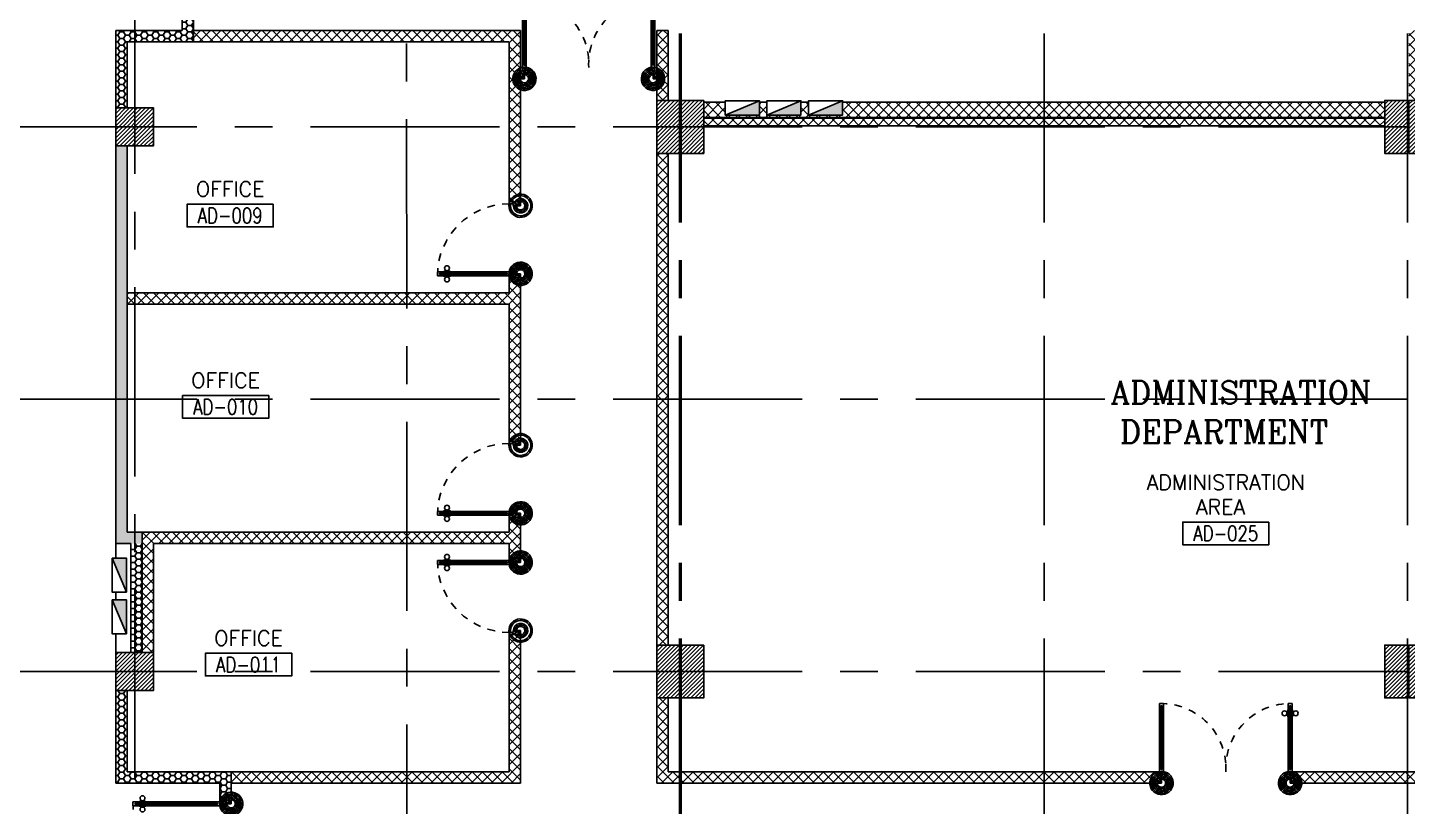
# Model space of a CAD drawing. Extents: x 417866.9 to 417960.2, y 43448 to 43538.2.
# Drawn here: x 417897.28 to 417915.52, y 43472.29 to 43482.59 of the extents above; entities that cross this region are included whole.
import ezdxf
from ezdxf.enums import TextEntityAlignment as Align

# ---------------------------------------------------------------- set-up
doc = ezdxf.new("R2010")
doc.units = 0
doc.header["$MEASUREMENT"] = 0
doc.linetypes.add('CENTERX2', pattern=[4, 2.5, -0.5, 0.5, -0.5])
doc.linetypes.add('HIDDEN', pattern=[0.375, 0.25, -0.125])
doc.layers.get('0').update_dxf_attribs({"linetype": 'CONTINUOUS'})
for name, color, linetype in [('AXES', 11, 'CENTERX2'), ('COL', 2, 'CONTINUOUS'), ('DOOR', 4, 'CONTINUOUS'), ('E-PANELBX', 3, 'CONTINUOUS'), ('EJ', 8, 'CONTINUOUS'), ('HAT', 8, 'CONTINUOUS'), ('RM-BOX', 2, 'CONTINUOUS'), ('RM-NAME', 2, 'CONTINUOUS'), ('RM-NO', 2, 'CONTINUOUS'), ('WALL', 2, 'CONTINUOUS'), ('WallType', 11, 'CONTINUOUS'), ('WallType2', 3, 'CONTINUOUS')]:
    doc.layers.add(name, color=color, linetype=linetype)
doc.styles.add('ROMANC', font='romanc', dxfattribs={"height": 0.1})
doc.styles.add('ROMANS', font='ROMANS.shx', dxfattribs={"width": 0.6})
pattern_1 = [(0, (0, 0), (0.075, 0.04330127), [0.05, -0.1]), (120, (0, 0), (-0.074999999836, 0.043301270284), [0.05, -0.1]), (60, (0, 0), (1.64e-10, 0.086602540284), [-0.1, 0.05])]
pattern_2 = [(45, (0, 0), (-0.066291260736, 0.066291260736), []), (135, (0, 0), (-0.066291260736, -0.066291260736), [])]

# ---------------------------------------------------------------- blocks, each defined once
blk = doc.blocks.new('DOOR100')
at = {"layer": 'DOOR', "color": 7, "linetype": 'ByBlock'}
for p, q in [((-75, 1250), (-75, 1300)), ((-75, 1300), (-25, 1300)), ((-25, 1300), (-75, 1300)), ((-25, 1250), (-25, 1300)), ((-91, 1205), (-91, 1140)), ((-82, 1205), (-91, 1205)), ((-82, 1140), (-91, 1140)), ((-82, 1128), (-82, 1218)), ((-75, 1218), (-82, 1218)), ((-82, 1205), (-82, 1140)), ((-75, 1128), (-82, 1128)), ((-58, 1250), (-75, 1250)), ((-58, 1250), (-58, 1270)), ((-42, 1270), (-58, 1270)), ((-42, 1250), (-42, 1270)), ((-25, 1250), (-42, 1250)), ((-25, 1218), (-18, 1218)), ((-25, 1128), (-18, 1128)), ((-18, 1128), (-18, 1218)), ((-18, 1205), (-18, 1140)), ((-18, 1205), (-9, 1205)), ((-18, 1140), (-9, 1140)), ((-9, 1205), (-9, 1140)), ((-75, 200), (-58, 200)), ((-75, 150), (-75, 200)), ((-58, 200), (-58, 180)), ((-42, 200), (-25, 200)), ((-42, 180), (-42, 200)), ((-25, 200), (-25, 150)), ((-1200, 0), (-1200, 150)), ((-1200, 150), (-1175, 150)), ((-1200, 150), (-1200, 0)), ((-1150, 0), (-1200, 114)), ((-1150, 0), (-1200, 40)), ((-1150, 0), (-1200, 0)), ((-1175, 150), (-1175, 100)), ((-1175, 100), (-1150, 100)), ((-1150, 0), (-1163, 100)), ((-1150, 100), (-1150, 0)), ((-75, 150), (-25, 150)), ((-58, 180), (-42, 180)), ((-50, 0), (0, 114)), ((-50, 100), (-50, 0)), ((-50, 0), (-37, 100)), ((-25, 100), (-50, 100)), ((-50, 0), (0, 40)), ((-50, 0), (0, 0)), ((0, 150), (-25, 150)), ((-25, 150), (-25, 100)), ((0, 0), (0, 150)), ((0, 150), (0, 0))]:
    blk.add_line(p, q, dxfattribs=at)
at = {"layer": 'DOOR', "linetype": 'ByBlock'}
for p, q in [((-75, 1250), (-75, 200)), ((-58, 200), (-58, 1250)), ((-42, 200), (-42, 1250)), ((-25, 200), (-25, 1250))]:
    blk.add_line(p, q, dxfattribs=at)
at = {"layer": 'DOOR', "color": 7, "linetype": 'ByBlock'}
for centre in [(-124, 1173), (24, 1173)]:
    blk.add_circle(centre, 32.4, dxfattribs=at)
at = {"layer": 'DOOR', "linetype": 'HIDDEN', "ltscale": 0.5}
blk.add_arc((-25, 150), 1150, 90, 180, dxfattribs=at)
at = {"layer": 'DOOR', "color": 7, "linetype": 'ByBlock'}
for centre, radius, start, end in [((-1150, 0), 154, 103.7142, 108.8947), ((-1150, 0), 134, 100.72, 111.8402), ((-1150, 0), 94.4, 90, 121.9818), ((-1150, 0), 74.4, 90, 132.2236), ((-1150, 0), 54.4, 90, 156.7926), ((-1150, 0), 34.4, 90, 180), ((-1150, 0), 14.4, 90, 180), ((-50, 0), 94.4, 58.0182, 90), ((-50, 0), 74.4, 47.7764, 90), ((-50, 0), 54.4, 23.2074, 90), ((-50, 0), 34.4, 0, 90), ((-50, 0), 14.4, 0, 90), ((-50, 0), 134, 68.1598, 79.28), ((-50, 0), 114, 64.0838, 77.3774), ((-50, 0), 154, 71.1053, 76.2858)]:
    blk.add_arc(centre, radius, start, end, dxfattribs=at)
blk = doc.blocks.new('A$C49F1192B')
at = {"layer": 'DOOR', "color": 0, "linetype": 'ByBlock', "xscale": -1, "rotation": 270}
blk.add_blockref('DOOR100', (0, 1200), dxfattribs=at)
blk = doc.blocks.new('COL50')
at = {"layer": 'COL'}
blk.add_lwpolyline([(-250, 250), (-250, -250), (250, -250), (250, 250)], close=True, dxfattribs=at)
blk = doc.blocks.new('*X99')
at = {"color": 0}
for p, q in [((203889, 17902), (204348, 18361)), ((203889, 17955), (204295, 18361)), ((203889, 18008), (204242, 18361)), ((203889, 18061), (204189, 18361)), ((203889, 18114), (204136, 18361)), ((203889, 18167), (204083, 18361)), ((203889, 18220), (204030, 18361)), ((203889, 18273), (203977, 18361)), ((203889, 18326), (203923, 18361)), ((203901, 17861), (204389, 18349)), ((203954, 17861), (204389, 18296)), ((204007, 17861), (204389, 18243)), ((204060, 17861), (204389, 18190)), ((204113, 17861), (204389, 18137)), ((204166, 17861), (204389, 18084)), ((204219, 17861), (204389, 18031)), ((204272, 17861), (204389, 17978)), ((204325, 17861), (204389, 17924)), ((204378, 17861), (204389, 17871))]:
    blk.add_line(p, q, dxfattribs=at)
blk = doc.blocks.new('*X96')
at = {"color": 0}
for p, q in [((203888, 25061), (204388, 25561)), ((203889, 25114), (204335, 25561)), ((203889, 25167), (204282, 25561)), ((203889, 25220), (204229, 25561)), ((203889, 25273), (204176, 25561)), ((203889, 25326), (204123, 25561)), ((203889, 25379), (204070, 25561)), ((203889, 25432), (204017, 25561)), ((203889, 25486), (203964, 25561)), ((203889, 25539), (203911, 25561)), ((203941, 25061), (204389, 25508)), ((203994, 25061), (204389, 25455)), ((204047, 25061), (204389, 25402)), ((204100, 25061), (204389, 25349)), ((204153, 25061), (204389, 25296)), ((204207, 25061), (204389, 25243)), ((204260, 25061), (204389, 25190)), ((204313, 25061), (204389, 25137)), ((204366, 25061), (204389, 25084))]:
    blk.add_line(p, q, dxfattribs=at)
blk = doc.blocks.new('A$C272A55A0')
at = {"layer": 'DOOR', "color": 0, "linetype": 'ByBlock'}
for p, q in [((0, 900), (0, 1050)), ((50, 1050), (0, 1050)), ((25, 950), (50, 950)), ((25, 900), (25, 950)), ((50, 950), (50, 1050)), ((1750, 950), (1750, 1050)), ((1750, 1050), (1800, 1050)), ((1775, 950), (1750, 950)), ((1775, 900), (1775, 950)), ((1800, 1050), (1800, 900)), ((0, 900), (25, 900)), ((75, 900), (25, 900)), ((25, 850), (25, 900)), ((42, 850), (25, 850)), ((58, 870), (42, 870)), ((42, 870), (42, 850)), ((58, 850), (58, 870)), ((75, 850), (58, 850)), ((75, 900), (75, 850)), ((1725, 900), (1775, 900)), ((1725, 900), (1725, 850)), ((1725, 850), (1742, 850)), ((1742, 870), (1758, 870)), ((1742, 850), (1742, 870)), ((1758, 870), (1758, 850)), ((1758, 850), (1775, 850)), ((1800, 900), (1775, 900)), ((1775, 850), (1775, 900)), ((25, 50), (42, 50)), ((25, 50), (25, 0)), ((25, 0), (75, 0)), ((75, 0), (25, 0)), ((42, 50), (42, 30)), ((42, 30), (58, 30)), ((58, 50), (75, 50)), ((58, 50), (58, 30)), ((75, 50), (75, 0)), ((1718, 160), (1709, 160)), ((1709, 95), (1709, 160)), ((1718, 95), (1709, 95)), ((1725, 173), (1718, 173)), ((1718, 173), (1718, 83)), ((1718, 95), (1718, 160)), ((1725, 83), (1718, 83)), ((1742, 50), (1725, 50)), ((1725, 50), (1725, 0)), ((1775, 0), (1725, 0)), ((1725, 0), (1775, 0)), ((1742, 50), (1742, 30)), ((1758, 30), (1742, 30)), ((1775, 50), (1758, 50)), ((1758, 50), (1758, 30)), ((1775, 173), (1782, 173)), ((1775, 83), (1782, 83)), ((1775, 50), (1775, 0)), ((1782, 173), (1782, 83)), ((1782, 160), (1791, 160)), ((1782, 95), (1782, 160)), ((1782, 95), (1791, 95)), ((1791, 95), (1791, 160))]:
    blk.add_line(p, q, dxfattribs=at)
at = {"layer": 'DOOR', "color": 9, "linetype": 'ByBlock'}
for p, q in [((50, 1050), (0, 1010)), ((50, 1050), (0, 937)), ((50, 1050), (37, 950)), ((1750, 1050), (1800, 1010)), ((1750, 1050), (1800, 937)), ((1750, 1050), (1763, 950))]:
    blk.add_line(p, q, dxfattribs=at)
at = {"layer": 'DOOR', "linetype": 'ByBlock'}
for p, q in [((25, 850), (25, 50)), ((42, 850), (42, 50)), ((58, 850), (58, 50)), ((75, 50), (75, 850)), ((1725, 50), (1725, 850)), ((1742, 850), (1742, 50)), ((1758, 850), (1758, 50)), ((1775, 850), (1775, 50))]:
    blk.add_line(p, q, dxfattribs=at)
at = {"layer": 'DOOR', "color": 0, "linetype": 'ByBlock'}
for centre in [(1676, 128), (1824, 128)]:
    blk.add_circle(centre, 32.4, dxfattribs=at)
at = {"layer": 'DOOR', "color": 9, "linetype": 'ByBlock'}
for centre, radius, start, end in [((50, 1050), 54.4, 203.2074, 270), ((50, 1050), 74.4, 227.7764, 270), ((50, 1050), 94.4, 238.0182, 270), ((50, 1050), 114, 244.0838, 257.3774), ((50, 1050), 134, 248.1598, 259.28), ((50, 1050), 34.4, 180, 270), ((50, 1050), 14.4, 180, 270), ((1750, 1050), 14.4, 270, 0), ((1750, 1050), 34.4, 270, 0), ((1750, 1050), 54.4, 270, 336.7926), ((1750, 1050), 74.4, 270, 312.2236), ((1750, 1050), 94.4, 270, 301.9818), ((1750, 1050), 114, 282.6226, 295.9162), ((1750, 1050), 134, 280.72, 291.8402), ((50, 1050), 154, 251.1053, 256.2858), ((1750, 1050), 154, 283.7142, 288.8947)]:
    blk.add_arc(centre, radius, start, end, dxfattribs=at)
at = {"layer": 'DOOR', "linetype": 'HIDDEN', "ltscale": 0.5}
for centre, start, end in [((50, 851), 268.3174, 3.2965), ((1750, 851), 176.7035, 271.6826)]:
    blk.add_arc(centre, 851, start, end, dxfattribs=at)
at = {"layer": 'WALL', "linetype": 'ByBlock'}
blk.add_line((1800, 900), (1800, 1050), dxfattribs=at)
blk = doc.blocks.new('RM1')
at = {"layer": 'RM-BOX'}
blk.add_lwpolyline([(570, -200), (-570, -200), (-570, -500), (570, -500)], close=True, dxfattribs=at)
at = {"layer": 'RM-NAME', "style": 'ROMANS'}
for tag, p in [('ROOMNAME1', (0, 324)), ('ROOMNAME2', (0, 0))]:
    blk.add_attdef(tag, text='', height=200, dxfattribs=at).set_placement(p, align=Align.MIDDLE)
at = {"layer": 'RM-NO', "style": 'ROMANS', "width": 0.8}
blk.add_attdef('ROOMNO', text='', height=200, dxfattribs=at).set_placement((0, -350), align=Align.MIDDLE)
blk = doc.blocks.new('C11')
at = {"layer": 'HAT'}
h = blk.add_hatch(dxfattribs=at)
h.set_pattern_fill('ANSI31', color=256, scale=300, style=0)
h.set_pattern_definition([(45, (-383765.23, -62181), (-26.5165043, 26.5165043), [])])
h.paths.add_polyline_path([(-20, 350), (-20, 700), (-320, 700), (-320, 350)])
h.paths.add_polyline_path([(-320, 0), (-20, 0), (-20, 350), (-320, 350)])
h = blk.add_hatch(dxfattribs=at)
h.set_pattern_fill('ANSI31', color=256, scale=300, style=0)
h.set_pattern_definition([(45, (-383445.23, -62181), (-26.5165043, 26.5165043), [])])
h.paths.add_polyline_path([(300, 350), (300, 700), (0, 700), (0, 350)])
h.paths.add_polyline_path([(0, 0), (300, 0), (300, 350), (0, 350)])
at = {"layer": 'COL'}
for points in [[(-20, 700), (-20, 0), (-320, 0), (-320, 700)], [(300, 700), (300, 0), (0, 0), (0, 700)]]:
    blk.add_lwpolyline(points, close=True, dxfattribs=at)
blk = doc.blocks.new('DOOR1000')
at = {"layer": 'DOOR', "color": 7, "linetype": 'ByBlock'}
for p, q in [((-150, 0), (0, 0)), ((-150, 0), (-150, -25)), ((0, -50), (-114, 0)), ((0, -50), (-40, 0)), ((0, -50), (0, 0)), ((-1100, -25), (-1100, -75)), ((-1100, -75), (-1100, -25)), ((-1050, -25), (-1100, -25)), ((-1050, -75), (-1100, -75)), ((-1070, -42), (-1070, -58)), ((-1050, -42), (-1070, -42)), ((-1050, -58), (-1070, -58)), ((-1050, -25), (-1050, -42)), ((-1050, -58), (-1050, -75)), ((-1018, -25), (-1018, -18)), ((-928, -18), (-1018, -18)), ((-1018, -75), (-1018, -82)), ((-928, -82), (-1018, -82)), ((-1005, -18), (-1005, -9)), ((-1005, -9), (-940, -9)), ((-1005, -18), (-940, -18)), ((-1005, -82), (-1005, -91)), ((-1005, -82), (-940, -82)), ((-1005, -91), (-940, -91)), ((-940, -18), (-940, -9)), ((-940, -82), (-940, -91)), ((-928, -25), (-928, -18)), ((-928, -75), (-928, -82)), ((-200, -25), (-150, -25)), ((-200, -42), (-200, -25)), ((-180, -42), (-200, -42)), ((-200, -58), (-180, -58)), ((-200, -75), (-200, -58)), ((-150, -75), (-200, -75)), ((-180, -58), (-180, -42)), ((-150, -25), (-100, -25)), ((-150, -75), (-150, -25)), ((-100, -25), (-100, -50)), ((0, -50), (-100, -37)), ((-100, -50), (0, -50)), ((-150, -975), (-100, -975)), ((-150, -1000), (-150, -975)), ((-150, -1000), (0, -1000)), ((0, -1000), (-150, -1000)), ((0, -950), (-114, -1000)), ((-100, -975), (-100, -950)), ((0, -950), (-100, -963)), ((-100, -950), (0, -950)), ((0, -950), (-40, -1000)), ((0, -950), (0, -1000))]:
    blk.add_line(p, q, dxfattribs=at)
at = {"layer": 'DOOR', "linetype": 'ByBlock'}
for p, q in [((-200, -25), (-1050, -25)), ((-200, -42), (-1050, -42)), ((-200, -58), (-1050, -58)), ((-1050, -75), (-200, -75))]:
    blk.add_line(p, q, dxfattribs=at)
at = {"layer": 'DOOR', "color": 7, "linetype": 'ByBlock'}
for centre in [(-973, 24), (-973, -124)]:
    blk.add_circle(centre, 32.4, dxfattribs=at)
for centre, radius, start, end in [((0, -50), 154, 161.1053, 166.2858), ((0, -50), 94.4, 148.0182, 180), ((0, -50), 134, 158.1598, 169.28), ((0, -50), 114, 154.0838, 167.3774), ((0, -50), 74.4, 137.7764, 180), ((0, -50), 54.4, 113.2074, 180), ((0, -50), 34.4, 90, 180), ((0, -50), 14.4, 90, 180), ((0, -950), 154, 193.7142, 198.8947), ((0, -950), 134, 190.72, 201.8402), ((0, -950), 94.4, 180, 211.9818), ((0, -950), 74.4, 180, 222.2236), ((0, -950), 54.4, 180, 246.7926), ((0, -950), 34.4, 180, 270), ((0, -950), 14.4, 180, 270)]:
    blk.add_arc(centre, radius, start, end, dxfattribs=at)
at = {"layer": 'DOOR', "linetype": 'HIDDEN', "ltscale": 0.5}
blk.add_arc((-150, -25), 950, 180, 270, dxfattribs=at)
blk = doc.blocks.new('E-PBX')
at = {"layer": 'E-PANELBX'}
h = blk.add_hatch(color=256, dxfattribs=at)
h.paths.add_polyline_path([(34, 190), (-225, 190), (34, 81)])
h.paths.add_polyline_path([(225, 190), (34, 190), (34, 81), (225, 0)])
blk.add_line((225, 0), (-225, 190), dxfattribs=at)
blk.add_lwpolyline([(-225, 190), (225, 190), (225, 0), (-225, 0)], close=True, dxfattribs=at)

msp = doc.modelspace()

# ---------------------------------------------------------------- hatches: boundary and pattern name
at = {"layer": 'WallType'}
h = msp.add_hatch(dxfattribs=at)
h.set_pattern_fill('ANSI37', color=256, scale=0.75, style=0)
h.set_pattern_definition(pattern_2)
h.paths.add_polyline_path([(417903.7966, 43482.5493), (417899.4716, 43482.5493), (417899.4716, 43482.3993), (417903.6466, 43482.3993), (417903.6466, 43480.2813), (417903.7966, 43480.2813)])
h.paths.add_polyline_path([(417903.7966, 43479.2813), (417903.6466, 43479.2813), (417903.6466, 43479.0813), (417898.5966, 43479.0813), (417898.5966, 43478.9313), (417903.6466, 43478.9313), (417903.6466, 43477.1153), (417903.7966, 43477.1153)])
h.paths.add_polyline_path([(417903.7966, 43476.1153), (417903.6466, 43476.1153), (417903.6466, 43475.9153), (417898.7966, 43475.9153), (417898.7966, 43474.3243), (417898.9466, 43474.3243), (417898.9466, 43475.7653), (417903.6466, 43475.7653), (417903.6466, 43475.5653), (417903.7966, 43475.5653)])
h.paths.add_polyline_path([(417903.7966, 43474.5653), (417903.6466, 43474.5653), (417903.6466, 43472.7493), (417899.9716, 43472.7493), (417899.9716, 43472.5993), (417903.7966, 43472.5993)])
h = msp.add_hatch(dxfattribs=at)
h.set_pattern_fill('ANSI37', color=256, scale=0.75, style=0)
h.set_pattern_definition(pattern_2)
h.paths.add_polyline_path([(417912.2166, 43472.7493), (417905.7466, 43472.7493), (417905.7466, 43473.7243), (417905.5966, 43473.7243), (417905.5966, 43472.5993), (417912.2166, 43472.5993)])
h.paths.add_polyline_path([(417923.8616, 43481.5595), (417923.9616, 43481.5595), (417923.9616, 43481.7095), (417923.8616, 43481.7095), (417923.8616, 43482.5493), (417915.5366, 43482.5493), (417915.5366, 43481.6243), (417915.6866, 43481.6243), (417915.6866, 43482.3993), (417923.7116, 43482.3993), (417923.7116, 43472.7493), (417914.0166, 43472.7493), (417914.0166, 43472.5993), (417923.8616, 43472.5993)])
h = msp.add_hatch(dxfattribs=at)
h.set_pattern_fill('ANSI37', color=256, scale=0.75, style=0)
h.set_pattern_definition(pattern_2)
h.paths.add_polyline_path([(417910.7166, 43481.5993), (417908.0516, 43481.5993), (417908.0516, 43481.4293), (417907.6016, 43481.4293), (417907.6016, 43481.5993), (417907.5016, 43481.5993), (417907.5016, 43481.4293), (417907.0516, 43481.4293), (417907.0516, 43481.5993), (417906.9516, 43481.5993), (417906.9516, 43481.4293), (417906.5016, 43481.4293), (417906.5016, 43481.5993), (417906.2166, 43481.5993), (417906.2166, 43481.3993), (417910.7166, 43481.3993)])
h.paths.add_polyline_path([(417915.2166, 43481.5993), (417910.7166, 43481.5993), (417910.7166, 43481.3993), (417915.2166, 43481.3993)])
h.paths.add_polyline_path([(417905.7466, 43482.5493), (417905.5966, 43482.5493), (417905.5966, 43481.6243), (417905.7466, 43481.6243)])
h = msp.add_hatch(dxfattribs=at)
h.set_pattern_fill('ANSI37', color=256, scale=0.75, style=0)
h.set_pattern_definition(pattern_2)
h.paths.add_polyline_path([(417915.2166, 43481.3893), (417906.2166, 43481.3893), (417906.2166, 43481.2893), (417915.2166, 43481.2893)])
h = msp.add_hatch(dxfattribs=at)
h.set_pattern_fill('ANSI37', color=256, scale=0.75, style=0)
h.set_pattern_definition(pattern_2)
h.paths.add_polyline_path([(417905.7466, 43480.9243), (417905.5966, 43480.9243), (417905.5966, 43474.4243), (417905.7466, 43474.4243)])
at = {"layer": 'WallType2'}
h = msp.add_hatch(dxfattribs=at)
h.set_pattern_fill('HONEY', color=256, scale=0.4, style=0)
h.set_pattern_definition(pattern_1)
h.paths.add_polyline_path([(417898.5966, 43482.3993), (417899.4716, 43482.3993), (417899.4716, 43482.7743), (417899.3216, 43482.7743), (417899.3216, 43482.5493), (417898.4466, 43482.5493), (417898.4466, 43481.5243), (417898.5966, 43481.5243)])
h = msp.add_hatch(dxfattribs=at)
h.set_pattern_fill('HONEY', color=256, scale=0.4, style=0)
h.set_pattern_definition(pattern_1)
h.paths.add_polyline_path([(417898.5966, 43478.9313), (417898.5966, 43481.0243), (417898.4466, 43481.0243), (417898.4466, 43477.7493), (417898.4466, 43475.7653), (417898.7966, 43475.7653), (417898.7966, 43475.9153), (417898.5966, 43475.9153)])
h = msp.add_hatch(dxfattribs=at)
h.set_pattern_fill('HONEY', color=256, scale=0.4, style=0)
h.set_pattern_definition(pattern_1)
h.paths.add_polyline_path([(417898.7966, 43475.7653), (417898.6466, 43475.7653), (417898.6466, 43474.3243), (417898.7966, 43474.3243)])
h = msp.add_hatch(dxfattribs=at)
h.set_pattern_fill('HONEY', color=256, scale=0.4, style=0)
h.set_pattern_definition(pattern_1)
h.paths.add_polyline_path([(417899.9716, 43472.7493), (417898.5966, 43472.7493), (417898.5966, 43473.8243), (417898.4466, 43473.8243), (417898.4466, 43472.5993), (417899.8216, 43472.5993), (417899.8216, 43472.3743), (417899.9716, 43472.3743)])

# ---------------------------------------------------------------- linework, layer by layer
at = {"layer": 'AXES'}
for p, q in [((417898.6966, 43448.6529), (417898.6966, 43537.5491)), ((417910.7166, 43460.01), (417910.7166, 43537.5491)), ((417905.8966, 43460.01), (417905.8966, 43537.1991)), ((417905.9166, 43460.01), (417905.9166, 43537.1991)), ((417915.5166, 43460.01), (417915.5166, 43537.1991)), ((417902.2966, 43466.8743), (417902.2678, 43525.6943)), ((417959.5194, 43481.2743), (417889.6966, 43481.2743)), ((417959.5194, 43477.6743), (417889.6966, 43477.6743)), ((417959.5194, 43474.0743), (417889.6966, 43474.0743))]:
    msp.add_line(p, q, dxfattribs=at)
at = {"layer": 'WALL'}
for p, q in [((417899.3216, 43482.5493), (417899.3216, 43482.7743)), ((417899.4716, 43482.3993), (417899.4716, 43482.7743)), ((417898.4466, 43482.5493), (417899.3216, 43482.5493)), ((417898.4466, 43477.7493), (417898.4466, 43482.5493)), ((417899.4716, 43482.5493), (417903.7966, 43482.5493)), ((417903.7966, 43482.5493), (417903.7966, 43480.2813)), ((417905.5966, 43481.6243), (417905.5966, 43482.5493)), ((417905.5966, 43482.5493), (417905.7466, 43482.5493)), ((417905.7466, 43481.6243), (417905.7466, 43482.5493)), ((417898.5966, 43482.3993), (417903.6466, 43482.3993)), ((417898.5966, 43481.5243), (417898.5966, 43482.3993)), ((417903.6466, 43482.3993), (417903.6466, 43480.2813)), ((417906.2166, 43481.5993), (417906.5016, 43481.5993)), ((417906.9516, 43481.5993), (417907.0516, 43481.5993)), ((417907.5016, 43481.5993), (417907.6016, 43481.5993)), ((417908.0516, 43481.5993), (417915.2166, 43481.5993)), ((417906.2166, 43481.3993), (417915.2166, 43481.3993)), ((417906.2166, 43481.3893), (417915.2166, 43481.3893)), ((417906.2166, 43481.2893), (417915.2166, 43481.2893)), ((417898.5966, 43478.9313), (417898.5966, 43481.0243)), ((417905.5966, 43480.9243), (417905.5966, 43474.4243)), ((417905.7466, 43480.9243), (417905.7466, 43474.4243)), ((417903.6466, 43480.2813), (417903.7966, 43480.2813)), ((417903.6466, 43479.2813), (417903.6466, 43479.0813)), ((417903.6466, 43479.2813), (417903.7966, 43479.2813)), ((417903.7966, 43479.2813), (417903.7966, 43477.1153)), ((417898.5966, 43479.0813), (417903.6466, 43479.0813)), ((417898.5966, 43478.9313), (417903.6466, 43478.9313)), ((417898.5966, 43475.9153), (417898.5966, 43478.9313)), ((417903.6466, 43478.9313), (417903.6466, 43477.1153)), ((417898.4466, 43475.5712), (417898.4466, 43477.7493)), ((417903.6466, 43477.1153), (417903.7966, 43477.1153)), ((417903.6466, 43476.1153), (417903.6466, 43475.9153)), ((417903.6466, 43476.1153), (417903.7966, 43476.1153)), ((417903.7966, 43476.1153), (417903.7966, 43475.5653)), ((417898.5966, 43475.9153), (417903.6466, 43475.9153)), ((417898.7966, 43474.3243), (417898.7966, 43475.9153)), ((417898.4466, 43475.7653), (417898.6466, 43475.7653)), ((417898.6466, 43474.3243), (417898.6466, 43475.7653)), ((417898.9466, 43474.3243), (417898.9466, 43475.7653)), ((417898.9466, 43475.7653), (417903.6466, 43475.7653)), ((417903.6466, 43475.7653), (417903.6466, 43475.5653)), ((417903.6466, 43475.5653), (417903.7966, 43475.5653)), ((417898.4466, 43475.0212), (417898.4466, 43475.1212)), ((417898.4466, 43474.3243), (417898.4466, 43474.5712)), ((417903.6466, 43474.5653), (417903.6466, 43472.7493)), ((417903.6466, 43474.5653), (417903.7966, 43474.5653)), ((417903.7966, 43474.5653), (417903.7966, 43472.5993)), ((417898.4466, 43472.5993), (417898.4466, 43473.8243)), ((417898.5966, 43472.7493), (417898.5966, 43473.8243)), ((417905.5966, 43473.7243), (417905.5966, 43472.5993)), ((417905.7466, 43473.7243), (417905.7466, 43472.7493)), ((417903.6466, 43472.7493), (417898.5966, 43472.7493)), ((417899.9716, 43472.3743), (417899.9716, 43472.7493)), ((417905.7466, 43472.7493), (417912.2166, 43472.7493)), ((417912.2166, 43472.7493), (417912.2166, 43472.5993)), ((417914.0166, 43472.7493), (417923.7116, 43472.7493)), ((417914.0166, 43472.7493), (417914.0166, 43472.5993)), ((417899.8216, 43472.5993), (417898.4466, 43472.5993)), ((417899.8216, 43472.3743), (417899.8216, 43472.5993)), ((417903.7966, 43472.5993), (417899.9716, 43472.5993)), ((417905.5966, 43472.5993), (417912.2166, 43472.5993)), ((417914.0166, 43472.5993), (417923.8616, 43472.5993)), ((417899.9716, 43472.3743), (417899.8216, 43472.3743))]:
    msp.add_line(p, q, dxfattribs=at)

# ---------------------------------------------------------------- block references
at = {"layer": 'COL', "xscale": 0.001000000047497451, "yscale": 0.0009999999892897904, "zscale": 0.001}
for p in [(417898.6966, 43481.2743), (417898.6966, 43474.0743)]:
    msp.add_blockref('COL50', p, dxfattribs=at)
at = {"layer": 'DOOR', "color": 0, "xscale": -0.001000000047497451, "yscale": 0.0009999999892897904, "zscale": 0.001, "rotation": 180}
for p in [(417903.7966, 43482.9604), (417912.2166, 43473.6497)]:
    msp.add_blockref('A$C272A55A0', p, dxfattribs=at)
at = {"layer": 'DOOR', "xscale": -0.001000000047497451, "yscale": 0.0009999999892897904, "zscale": 0.001, "rotation": 180}
for p in [(417903.7966, 43479.2813), (417903.7966, 43476.1153)]:
    msp.add_blockref('DOOR1000', p, dxfattribs=at)
at = {"layer": 'DOOR', "xscale": 0.001000000047497451, "yscale": 0.0009999999892897904, "zscale": 0.001}
msp.add_blockref('DOOR1000', (417903.7966, 43475.5653), dxfattribs=at)
at = {"layer": 'DOOR', "color": 0, "xscale": -0.001000000047497451, "yscale": 0.0009999999892897904, "zscale": 0.001}
msp.add_blockref('A$C49F1192B', (417899.9716, 43471.1743), dxfattribs=at)
at = {"layer": 'E-PANELBX', "yscale": 0.0009999999892897904, "zscale": 0.001}
for p, xscale, rotation in [((417906.7266, 43481.6193), -0.001000000047497451, 180), ((417907.2766, 43481.6193), -0.001000000047497451, 180), ((417907.8266, 43481.6193), -0.001000000047497451, 180), ((417898.3986, 43475.3462), -0.0009999999892897904, 270), ((417898.3986, 43474.7962), -0.0009999999892897904, 270)]:
    msp.add_blockref('E-PBX', p, dxfattribs=dict(at, xscale=xscale, rotation=rotation))
at = {"layer": 'EJ', "color": 2, "linetype": 'ByBlock', "xscale": 0.001000000047497451, "yscale": 0.0009999999892897904, "zscale": 0.001}
for p in [(417905.9166, 43480.9243), (417915.5366, 43480.9243), (417905.9166, 43473.7243), (417915.5366, 43473.7243)]:
    msp.add_blockref('C11', p, dxfattribs=at)
at = {"layer": 'HAT', "xscale": 0.001000000047497451, "yscale": 0.0009999999892897904, "zscale": 0.001}
for name in ['*X96', '*X99']:
    msp.add_blockref(name, (417694.5581, 43455.9633), dxfattribs=at)
for p, values in [((417899.9583, 43480.452), {'ROOMNO': 'AD-009', 'ROOMNAME2': 'OFFICE'}), ((417899.898, 43477.9224), {'ROOMNO': 'AD-010', 'ROOMNAME2': 'OFFICE'}), ((417913.1166, 43476.2498), {'ROOMNO': 'AD-025', 'ROOMNAME2': 'AREA ', 'ROOMNAME1': 'ADMINISTRATION'}), ((417900.201, 43474.5151), {'ROOMNO': 'AD-011', 'ROOMNAME2': 'OFFICE'})]:
    msp.add_blockref('RM1', p, dxfattribs=at).add_auto_attribs(values)

# ---------------------------------------------------------------- texts
at = {"layer": 'RM-NAME', "color": 2, "style": 'ROMANC'}
for s, p in [('ADMINISTRATION', (417913.3169, 43477.7646)), ('DEPARTMENT', (417913.0944, 43477.2446))]:
    msp.add_text(s, height=0.3, dxfattribs=at).set_placement(p, align=Align.MIDDLE)

doc.saveas('drawing.dxf')
